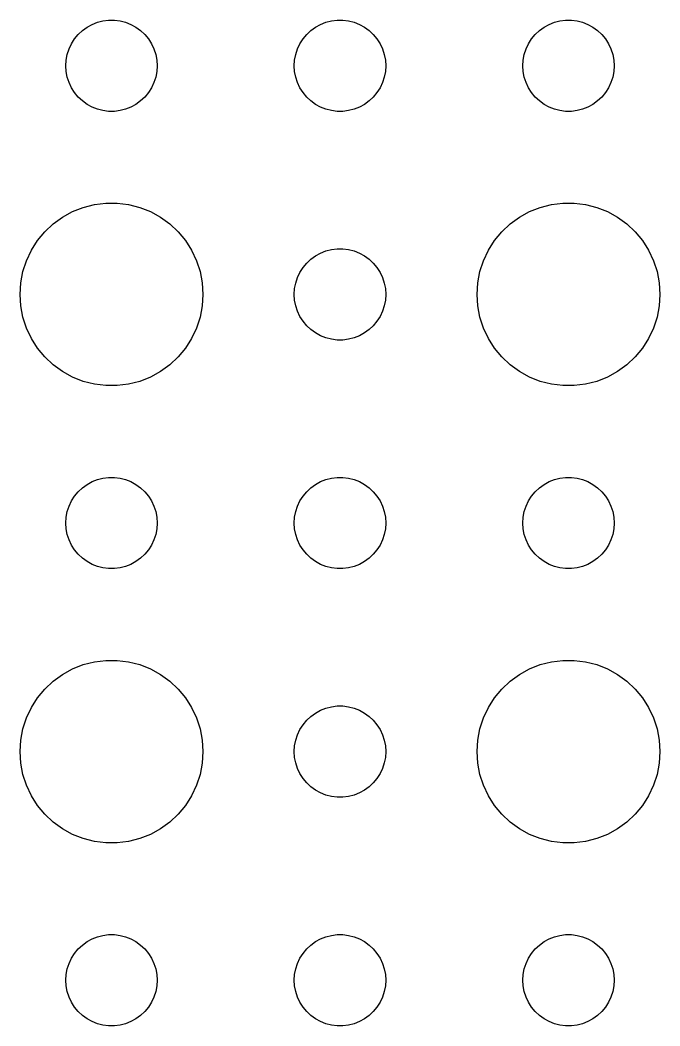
# Model space of a CAD drawing. Header units: metres. Extents: x -157 to 157, y -157 to 157.
# Drawn here: x 12 to 33, y -114 to -81 of the extents above; entities that cross this region are included whole.
import ezdxf

# ---------------------------------------------------------------- set-up
doc = ezdxf.new("R2010")
doc.units = ezdxf.units.M

msp = doc.modelspace()

# ---------------------------------------------------------------- linework, layer by layer
for p, q in [((14.1963, -81.2335), (14.3613, -81.1428)), ((14.3613, -81.1428), (14.5365, -81.0734)), ((14.5365, -81.0734), (14.7189, -81.0266)), ((14.7189, -81.0266), (14.9058, -81.003)), ((14.9058, -81.003), (15.0942, -81.003)), ((15.0942, -81.003), (15.2811, -81.0266)), ((15.2811, -81.0266), (15.4635, -81.0734)), ((15.4635, -81.0734), (15.6387, -81.1428)), ((15.6387, -81.1428), (15.8037, -81.2335)), ((21.6963, -81.2335), (21.8613, -81.1428)), ((21.8613, -81.1428), (22.0365, -81.0734)), ((22.0365, -81.0734), (22.2189, -81.0266)), ((22.2189, -81.0266), (22.4058, -81.003)), ((22.4058, -81.003), (22.5942, -81.003)), ((22.5942, -81.003), (22.7811, -81.0266)), ((22.7811, -81.0266), (22.9635, -81.0734)), ((22.9635, -81.0734), (23.1387, -81.1428)), ((23.1387, -81.1428), (23.3037, -81.2335)), ((29.1963, -81.2335), (29.3613, -81.1428)), ((29.3613, -81.1428), (29.5365, -81.0734)), ((29.5365, -81.0734), (29.7189, -81.0266)), ((29.7189, -81.0266), (29.9058, -81.003)), ((29.9058, -81.003), (30.0942, -81.003)), ((30.0942, -81.003), (30.2811, -81.0266)), ((30.2811, -81.0266), (30.4635, -81.0734)), ((30.4635, -81.0734), (30.6387, -81.1428)), ((30.6387, -81.1428), (30.8037, -81.2335)), ((13.7865, -81.6183), (13.9065, -81.4732)), ((13.9065, -81.4732), (14.0439, -81.3442)), ((14.0439, -81.3442), (14.1963, -81.2335)), ((15.8037, -81.2335), (15.9561, -81.3442)), ((15.9561, -81.3442), (16.0934, -81.4732)), ((16.0934, -81.4732), (16.2135, -81.6183)), ((21.2865, -81.6183), (21.4065, -81.4732)), ((21.4065, -81.4732), (21.5439, -81.3442)), ((21.5439, -81.3442), (21.6963, -81.2335)), ((23.3037, -81.2335), (23.4561, -81.3442)), ((23.4561, -81.3442), (23.5934, -81.4732)), ((23.5934, -81.4732), (23.7135, -81.6183)), ((28.7865, -81.6183), (28.9065, -81.4732)), ((28.9065, -81.4732), (29.0439, -81.3442)), ((29.0439, -81.3442), (29.1963, -81.2335)), ((30.8037, -81.2335), (30.9561, -81.3442)), ((30.9561, -81.3442), (31.0934, -81.4732)), ((31.0934, -81.4732), (31.2135, -81.6183)), ((13.6053, -81.9478), (13.6855, -81.7774)), ((13.6855, -81.7774), (13.7865, -81.6183)), ((16.2135, -81.6183), (16.3145, -81.7774)), ((16.3145, -81.7774), (16.3947, -81.9478)), ((21.1053, -81.9478), (21.1855, -81.7774)), ((21.1855, -81.7774), (21.2865, -81.6183)), ((23.7135, -81.6183), (23.8145, -81.7774)), ((23.8145, -81.7774), (23.8947, -81.9478)), ((28.6053, -81.9478), (28.6855, -81.7774)), ((28.6855, -81.7774), (28.7865, -81.6183)), ((31.2135, -81.6183), (31.3145, -81.7774)), ((31.3145, -81.7774), (31.3947, -81.9478)), ((13.5118, -82.312), (13.5471, -82.127)), ((13.5471, -82.127), (13.6053, -81.9478)), ((16.3947, -81.9478), (16.4529, -82.127)), ((16.4529, -82.127), (16.4882, -82.312)), ((21.0118, -82.312), (21.0471, -82.127)), ((21.0471, -82.127), (21.1053, -81.9478)), ((23.8947, -81.9478), (23.9529, -82.127)), ((23.9529, -82.127), (23.9882, -82.312)), ((28.5118, -82.312), (28.5471, -82.127)), ((28.5471, -82.127), (28.6053, -81.9478)), ((31.3947, -81.9478), (31.4529, -82.127)), ((31.4529, -82.127), (31.4882, -82.312)), ((13.5, -82.5), (13.5118, -82.312)), ((16.4882, -82.312), (16.5, -82.5)), ((21, -82.5), (21.0118, -82.312)), ((23.9882, -82.312), (24, -82.5)), ((28.5, -82.5), (28.5118, -82.312)), ((31.4882, -82.312), (31.5, -82.5)), ((13.5118, -82.688), (13.5, -82.5)), ((13.5471, -82.873), (13.5118, -82.688)), ((16.4882, -82.688), (16.4529, -82.873)), ((16.5, -82.5), (16.4882, -82.688)), ((21.0118, -82.688), (21, -82.5)), ((21.0471, -82.873), (21.0118, -82.688)), ((23.9882, -82.688), (23.9529, -82.873)), ((24, -82.5), (23.9882, -82.688)), ((28.5118, -82.688), (28.5, -82.5)), ((28.5471, -82.873), (28.5118, -82.688)), ((31.4882, -82.688), (31.4529, -82.873)), ((31.5, -82.5), (31.4882, -82.688)), ((13.6053, -83.0522), (13.5471, -82.873)), ((13.6855, -83.2226), (13.6053, -83.0522)), ((16.3947, -83.0522), (16.3145, -83.2226)), ((16.4529, -82.873), (16.3947, -83.0522)), ((21.1053, -83.0522), (21.0471, -82.873)), ((21.1855, -83.2226), (21.1053, -83.0522)), ((23.8947, -83.0522), (23.8145, -83.2226)), ((23.9529, -82.873), (23.8947, -83.0522)), ((28.6053, -83.0522), (28.5471, -82.873)), ((28.6855, -83.2226), (28.6053, -83.0522)), ((31.3947, -83.0522), (31.3145, -83.2226)), ((31.4529, -82.873), (31.3947, -83.0522)), ((13.7865, -83.3817), (13.6855, -83.2226)), ((13.9065, -83.5268), (13.7865, -83.3817)), ((16.2135, -83.3817), (16.0934, -83.5268)), ((16.3145, -83.2226), (16.2135, -83.3817)), ((21.2865, -83.3817), (21.1855, -83.2226)), ((21.4065, -83.5268), (21.2865, -83.3817)), ((23.7135, -83.3817), (23.5934, -83.5268)), ((23.8145, -83.2226), (23.7135, -83.3817)), ((28.7865, -83.3817), (28.6855, -83.2226)), ((28.9065, -83.5268), (28.7865, -83.3817)), ((31.2135, -83.3817), (31.0934, -83.5268)), ((31.3145, -83.2226), (31.2135, -83.3817)), ((14.0439, -83.6558), (13.9065, -83.5268)), ((14.1963, -83.7665), (14.0439, -83.6558)), ((14.3613, -83.8572), (14.1963, -83.7665)), ((15.8037, -83.7665), (15.6387, -83.8572)), ((15.9561, -83.6558), (15.8037, -83.7665)), ((16.0934, -83.5268), (15.9561, -83.6558)), ((21.5439, -83.6558), (21.4065, -83.5268)), ((21.6963, -83.7665), (21.5439, -83.6558)), ((21.8613, -83.8572), (21.6963, -83.7665)), ((23.3037, -83.7665), (23.1387, -83.8572)), ((23.4561, -83.6558), (23.3037, -83.7665)), ((23.5934, -83.5268), (23.4561, -83.6558)), ((29.0439, -83.6558), (28.9065, -83.5268)), ((29.1963, -83.7665), (29.0439, -83.6558)), ((29.3613, -83.8572), (29.1963, -83.7665)), ((30.8037, -83.7665), (30.6387, -83.8572)), ((30.9561, -83.6558), (30.8037, -83.7665)), ((31.0934, -83.5268), (30.9561, -83.6558)), ((14.5365, -83.9266), (14.3613, -83.8572)), ((14.7189, -83.9734), (14.5365, -83.9266)), ((14.9058, -83.997), (14.7189, -83.9734)), ((15.0942, -83.997), (14.9058, -83.997)), ((15.2811, -83.9734), (15.0942, -83.997)), ((15.4635, -83.9266), (15.2811, -83.9734)), ((15.6387, -83.8572), (15.4635, -83.9266)), ((22.0365, -83.9266), (21.8613, -83.8572)), ((22.2189, -83.9734), (22.0365, -83.9266)), ((22.4058, -83.997), (22.2189, -83.9734)), ((22.5942, -83.997), (22.4058, -83.997)), ((22.7811, -83.9734), (22.5942, -83.997)), ((22.9635, -83.9266), (22.7811, -83.9734)), ((23.1387, -83.8572), (22.9635, -83.9266)), ((29.5365, -83.9266), (29.3613, -83.8572)), ((29.7189, -83.9734), (29.5365, -83.9266)), ((29.9058, -83.997), (29.7189, -83.9734)), ((30.0942, -83.997), (29.9058, -83.997)), ((30.2811, -83.9734), (30.0942, -83.997)), ((30.4635, -83.9266), (30.2811, -83.9734)), ((30.6387, -83.8572), (30.4635, -83.9266)), ((14.0729, -87.1468), (14.4379, -87.0531)), ((14.4379, -87.0531), (14.8116, -87.0059)), ((14.8116, -87.0059), (15.1884, -87.0059)), ((15.1884, -87.0059), (15.5621, -87.0531)), ((15.5621, -87.0531), (15.927, -87.1468)), ((29.0729, -87.1468), (29.4379, -87.0531)), ((29.4379, -87.0531), (29.8116, -87.0059)), ((29.8116, -87.0059), (30.1884, -87.0059)), ((30.1884, -87.0059), (30.5621, -87.0531)), ((30.5621, -87.0531), (30.927, -87.1468)), ((13.3925, -87.467), (13.7227, -87.2855)), ((13.7227, -87.2855), (14.0729, -87.1468)), ((15.927, -87.1468), (16.2773, -87.2855)), ((16.2773, -87.2855), (16.6075, -87.467)), ((28.3925, -87.467), (28.7227, -87.2855)), ((28.7227, -87.2855), (29.0729, -87.1468)), ((30.927, -87.1468), (31.2773, -87.2855)), ((31.2773, -87.2855), (31.6075, -87.467)), ((12.8131, -87.9464), (13.0877, -87.6885)), ((13.0877, -87.6885), (13.3925, -87.467)), ((16.6075, -87.467), (16.9123, -87.6885)), ((16.9123, -87.6885), (17.1869, -87.9464)), ((27.8131, -87.9464), (28.0877, -87.6885)), ((28.0877, -87.6885), (28.3925, -87.467)), ((31.6075, -87.467), (31.9123, -87.6885)), ((31.9123, -87.6885), (32.1869, -87.9464)), ((12.5729, -88.2366), (12.8131, -87.9464)), ((17.1869, -87.9464), (17.427, -88.2366)), ((27.5729, -88.2366), (27.8131, -87.9464)), ((32.1869, -87.9464), (32.427, -88.2366)), ((12.3711, -88.5547), (12.5729, -88.2366)), ((17.427, -88.2366), (17.6289, -88.5547)), ((27.3711, -88.5547), (27.5729, -88.2366)), ((32.427, -88.2366), (32.6289, -88.5547)), ((12.2107, -88.8956), (12.3711, -88.5547)), ((17.6289, -88.5547), (17.7893, -88.8956)), ((21.5439, -88.8442), (21.6963, -88.7335)), ((21.6963, -88.7335), (21.8613, -88.6428)), ((21.8613, -88.6428), (22.0365, -88.5734)), ((22.0365, -88.5734), (22.2189, -88.5266)), ((22.2189, -88.5266), (22.4058, -88.503)), ((22.4058, -88.503), (22.5942, -88.503)), ((22.5942, -88.503), (22.7811, -88.5266)), ((22.7811, -88.5266), (22.9635, -88.5734)), ((22.9635, -88.5734), (23.1387, -88.6428)), ((23.1387, -88.6428), (23.3037, -88.7335)), ((23.3037, -88.7335), (23.4561, -88.8442)), ((27.2107, -88.8956), (27.3711, -88.5547)), ((32.6289, -88.5547), (32.7893, -88.8956)), ((12.0942, -89.2539), (12.2107, -88.8956)), ((17.7893, -88.8956), (17.9057, -89.2539)), ((21.2865, -89.1183), (21.4065, -88.9732)), ((21.4065, -88.9732), (21.5439, -88.8442)), ((23.4561, -88.8442), (23.5934, -88.9732)), ((23.5934, -88.9732), (23.7135, -89.1183)), ((27.0942, -89.2539), (27.2107, -88.8956)), ((32.7893, -88.8956), (32.9057, -89.2539)), ((12.0237, -89.624), (12.0942, -89.2539)), ((17.9057, -89.2539), (17.9763, -89.624)), ((21.1053, -89.4478), (21.1855, -89.2774)), ((21.1855, -89.2774), (21.2865, -89.1183)), ((23.7135, -89.1183), (23.8145, -89.2774)), ((23.8145, -89.2774), (23.8947, -89.4478)), ((27.0237, -89.624), (27.0942, -89.2539)), ((32.9057, -89.2539), (32.9763, -89.624)), ((12, -90), (12.0237, -89.624)), ((17.9763, -89.624), (18, -90)), ((21.0118, -89.812), (21.0471, -89.627)), ((21.0471, -89.627), (21.1053, -89.4478)), ((23.8947, -89.4478), (23.9529, -89.627)), ((23.9529, -89.627), (23.9882, -89.812)), ((27, -90), (27.0237, -89.624)), ((32.9763, -89.624), (33, -90)), ((12.0237, -90.376), (12, -90)), ((18, -90), (17.9763, -90.376)), ((21, -90), (21.0118, -89.812)), ((21.0118, -90.188), (21, -90)), ((23.9882, -89.812), (24, -90)), ((24, -90), (23.9882, -90.188)), ((27.0237, -90.376), (27, -90)), ((33, -90), (32.9763, -90.376)), ((12.0942, -90.7461), (12.0237, -90.376)), ((17.9763, -90.376), (17.9057, -90.7461)), ((21.0471, -90.373), (21.0118, -90.188)), ((21.1053, -90.5522), (21.0471, -90.373)), ((23.9529, -90.373), (23.8947, -90.5522)), ((23.9882, -90.188), (23.9529, -90.373)), ((27.0942, -90.7461), (27.0237, -90.376)), ((32.9763, -90.376), (32.9057, -90.7461)), ((21.1855, -90.7226), (21.1053, -90.5522)), ((21.2865, -90.8817), (21.1855, -90.7226)), ((23.8145, -90.7226), (23.7135, -90.8817)), ((23.8947, -90.5522), (23.8145, -90.7226)), ((12.2107, -91.1044), (12.0942, -90.7461)), ((17.9057, -90.7461), (17.7893, -91.1044)), ((21.4065, -91.0268), (21.2865, -90.8817)), ((21.5439, -91.1558), (21.4065, -91.0268)), ((23.5934, -91.0268), (23.4561, -91.1558)), ((23.7135, -90.8817), (23.5934, -91.0268)), ((27.2107, -91.1044), (27.0942, -90.7461)), ((32.9057, -90.7461), (32.7893, -91.1044)), ((12.3711, -91.4453), (12.2107, -91.1044)), ((17.7893, -91.1044), (17.6289, -91.4453)), ((21.6963, -91.2665), (21.5439, -91.1558)), ((21.8613, -91.3572), (21.6963, -91.2665)), ((22.0365, -91.4266), (21.8613, -91.3572)), ((23.1387, -91.3572), (22.9635, -91.4266)), ((23.3037, -91.2665), (23.1387, -91.3572)), ((23.4561, -91.1558), (23.3037, -91.2665)), ((27.3711, -91.4453), (27.2107, -91.1044)), ((32.7893, -91.1044), (32.6289, -91.4453)), ((12.5729, -91.7634), (12.3711, -91.4453)), ((17.6289, -91.4453), (17.427, -91.7634)), ((22.2189, -91.4734), (22.0365, -91.4266)), ((22.4058, -91.497), (22.2189, -91.4734)), ((22.5942, -91.497), (22.4058, -91.497)), ((22.7811, -91.4734), (22.5942, -91.497)), ((22.9635, -91.4266), (22.7811, -91.4734)), ((27.5729, -91.7634), (27.3711, -91.4453)), ((32.6289, -91.4453), (32.427, -91.7634)), ((12.8131, -92.0536), (12.5729, -91.7634)), ((17.427, -91.7634), (17.1869, -92.0536)), ((27.8131, -92.0536), (27.5729, -91.7634)), ((32.427, -91.7634), (32.1869, -92.0536)), ((13.0877, -92.3115), (12.8131, -92.0536)), ((13.3925, -92.533), (13.0877, -92.3115)), ((16.9123, -92.3115), (16.6075, -92.533)), ((17.1869, -92.0536), (16.9123, -92.3115)), ((28.0877, -92.3115), (27.8131, -92.0536)), ((28.3925, -92.533), (28.0877, -92.3115)), ((31.9123, -92.3115), (31.6075, -92.533)), ((32.1869, -92.0536), (31.9123, -92.3115)), ((13.7227, -92.7145), (13.3925, -92.533)), ((16.6075, -92.533), (16.2773, -92.7145)), ((28.7227, -92.7145), (28.3925, -92.533)), ((31.6075, -92.533), (31.2773, -92.7145)), ((14.0729, -92.8532), (13.7227, -92.7145)), ((14.4379, -92.9469), (14.0729, -92.8532)), ((14.8116, -92.9941), (14.4379, -92.9469)), ((15.1884, -92.9941), (14.8116, -92.9941)), ((15.5621, -92.9469), (15.1884, -92.9941)), ((15.927, -92.8532), (15.5621, -92.9469)), ((16.2773, -92.7145), (15.927, -92.8532)), ((29.0729, -92.8532), (28.7227, -92.7145)), ((29.4379, -92.9469), (29.0729, -92.8532)), ((29.8116, -92.9941), (29.4379, -92.9469)), ((30.1884, -92.9941), (29.8116, -92.9941)), ((30.5621, -92.9469), (30.1884, -92.9941)), ((30.927, -92.8532), (30.5621, -92.9469)), ((31.2773, -92.7145), (30.927, -92.8532)), ((14.7189, -96.0266), (14.9058, -96.003)), ((14.9058, -96.003), (15.0942, -96.003)), ((15.0942, -96.003), (15.2811, -96.0266)), ((22.2189, -96.0266), (22.4058, -96.003)), ((22.4058, -96.003), (22.5942, -96.003)), ((22.5942, -96.003), (22.7811, -96.0266)), ((29.7189, -96.0266), (29.9058, -96.003)), ((29.9058, -96.003), (30.0942, -96.003)), ((30.0942, -96.003), (30.2811, -96.0266)), ((14.0439, -96.3442), (14.1963, -96.2335)), ((14.1963, -96.2335), (14.3613, -96.1428)), ((14.3613, -96.1428), (14.5365, -96.0734)), ((14.5365, -96.0734), (14.7189, -96.0266)), ((15.2811, -96.0266), (15.4635, -96.0734)), ((15.4635, -96.0734), (15.6387, -96.1428)), ((15.6387, -96.1428), (15.8037, -96.2335)), ((15.8037, -96.2335), (15.9561, -96.3442)), ((21.5439, -96.3442), (21.6963, -96.2335)), ((21.6963, -96.2335), (21.8613, -96.1428)), ((21.8613, -96.1428), (22.0365, -96.0734)), ((22.0365, -96.0734), (22.2189, -96.0266)), ((22.7811, -96.0266), (22.9635, -96.0734)), ((22.9635, -96.0734), (23.1387, -96.1428)), ((23.1387, -96.1428), (23.3037, -96.2335)), ((23.3037, -96.2335), (23.4561, -96.3442)), ((29.0439, -96.3442), (29.1963, -96.2335)), ((29.1963, -96.2335), (29.3613, -96.1428)), ((29.3613, -96.1428), (29.5365, -96.0734)), ((29.5365, -96.0734), (29.7189, -96.0266)), ((30.2811, -96.0266), (30.4635, -96.0734)), ((30.4635, -96.0734), (30.6387, -96.1428)), ((30.6387, -96.1428), (30.8037, -96.2335)), ((30.8037, -96.2335), (30.9561, -96.3442)), ((13.6855, -96.7774), (13.7865, -96.6183)), ((13.7865, -96.6183), (13.9065, -96.4732)), ((13.9065, -96.4732), (14.0439, -96.3442)), ((15.9561, -96.3442), (16.0934, -96.4732)), ((16.0934, -96.4732), (16.2135, -96.6183)), ((16.2135, -96.6183), (16.3145, -96.7774)), ((21.1855, -96.7774), (21.2865, -96.6183)), ((21.2865, -96.6183), (21.4065, -96.4732)), ((21.4065, -96.4732), (21.5439, -96.3442)), ((23.4561, -96.3442), (23.5934, -96.4732)), ((23.5934, -96.4732), (23.7135, -96.6183)), ((23.7135, -96.6183), (23.8145, -96.7774)), ((28.6855, -96.7774), (28.7865, -96.6183)), ((28.7865, -96.6183), (28.9065, -96.4732)), ((28.9065, -96.4732), (29.0439, -96.3442)), ((30.9561, -96.3442), (31.0934, -96.4732)), ((31.0934, -96.4732), (31.2135, -96.6183)), ((31.2135, -96.6183), (31.3145, -96.7774)), ((13.5471, -97.127), (13.6053, -96.9478)), ((13.6053, -96.9478), (13.6855, -96.7774)), ((16.3145, -96.7774), (16.3947, -96.9478)), ((16.3947, -96.9478), (16.4529, -97.127)), ((21.0471, -97.127), (21.1053, -96.9478)), ((21.1053, -96.9478), (21.1855, -96.7774)), ((23.8145, -96.7774), (23.8947, -96.9478)), ((23.8947, -96.9478), (23.9529, -97.127)), ((28.5471, -97.127), (28.6053, -96.9478)), ((28.6053, -96.9478), (28.6855, -96.7774)), ((31.3145, -96.7774), (31.3947, -96.9478)), ((31.3947, -96.9478), (31.4529, -97.127)), ((13.5, -97.5), (13.5118, -97.312)), ((13.5118, -97.312), (13.5471, -97.127)), ((16.4529, -97.127), (16.4882, -97.312)), ((16.4882, -97.312), (16.5, -97.5)), ((21, -97.5), (21.0118, -97.312)), ((21.0118, -97.312), (21.0471, -97.127)), ((23.9529, -97.127), (23.9882, -97.312)), ((23.9882, -97.312), (24, -97.5)), ((28.5, -97.5), (28.5118, -97.312)), ((28.5118, -97.312), (28.5471, -97.127)), ((31.4529, -97.127), (31.4882, -97.312)), ((31.4882, -97.312), (31.5, -97.5)), ((13.5118, -97.688), (13.5, -97.5)), ((16.5, -97.5), (16.4882, -97.688)), ((21.0118, -97.688), (21, -97.5)), ((24, -97.5), (23.9882, -97.688)), ((28.5118, -97.688), (28.5, -97.5)), ((31.5, -97.5), (31.4882, -97.688)), ((13.5471, -97.873), (13.5118, -97.688)), ((13.6053, -98.0522), (13.5471, -97.873)), ((16.4529, -97.873), (16.3947, -98.0522)), ((16.4882, -97.688), (16.4529, -97.873)), ((21.0471, -97.873), (21.0118, -97.688)), ((21.1053, -98.0522), (21.0471, -97.873)), ((23.9529, -97.873), (23.8947, -98.0522)), ((23.9882, -97.688), (23.9529, -97.873)), ((28.5471, -97.873), (28.5118, -97.688)), ((28.6053, -98.0522), (28.5471, -97.873)), ((31.4529, -97.873), (31.3947, -98.0522)), ((31.4882, -97.688), (31.4529, -97.873)), ((13.6855, -98.2226), (13.6053, -98.0522)), ((13.7865, -98.3817), (13.6855, -98.2226)), ((16.3145, -98.2226), (16.2135, -98.3817)), ((16.3947, -98.0522), (16.3145, -98.2226)), ((21.1855, -98.2226), (21.1053, -98.0522)), ((21.2865, -98.3817), (21.1855, -98.2226)), ((23.8145, -98.2226), (23.7135, -98.3817)), ((23.8947, -98.0522), (23.8145, -98.2226)), ((28.6855, -98.2226), (28.6053, -98.0522)), ((28.7865, -98.3817), (28.6855, -98.2226)), ((31.3145, -98.2226), (31.2135, -98.3817)), ((31.3947, -98.0522), (31.3145, -98.2226)), ((13.9065, -98.5268), (13.7865, -98.3817)), ((14.0439, -98.6558), (13.9065, -98.5268)), ((16.0934, -98.5268), (15.9561, -98.6558)), ((16.2135, -98.3817), (16.0934, -98.5268)), ((21.4065, -98.5268), (21.2865, -98.3817)), ((21.5439, -98.6558), (21.4065, -98.5268)), ((23.5934, -98.5268), (23.4561, -98.6558)), ((23.7135, -98.3817), (23.5934, -98.5268)), ((28.9065, -98.5268), (28.7865, -98.3817)), ((29.0439, -98.6558), (28.9065, -98.5268)), ((31.0934, -98.5268), (30.9561, -98.6558)), ((31.2135, -98.3817), (31.0934, -98.5268)), ((14.1963, -98.7665), (14.0439, -98.6558)), ((14.3613, -98.8572), (14.1963, -98.7665)), ((14.5365, -98.9266), (14.3613, -98.8572)), ((14.7189, -98.9734), (14.5365, -98.9266)), ((14.9058, -98.997), (14.7189, -98.9734)), ((15.2811, -98.9734), (15.0942, -98.997)), ((15.4635, -98.9266), (15.2811, -98.9734)), ((15.6387, -98.8572), (15.4635, -98.9266)), ((15.8037, -98.7665), (15.6387, -98.8572)), ((15.9561, -98.6558), (15.8037, -98.7665)), ((21.6963, -98.7665), (21.5439, -98.6558)), ((21.8613, -98.8572), (21.6963, -98.7665)), ((22.0365, -98.9266), (21.8613, -98.8572)), ((22.2189, -98.9734), (22.0365, -98.9266)), ((22.4058, -98.997), (22.2189, -98.9734)), ((22.7811, -98.9734), (22.5942, -98.997)), ((22.9635, -98.9266), (22.7811, -98.9734)), ((23.1387, -98.8572), (22.9635, -98.9266)), ((23.3037, -98.7665), (23.1387, -98.8572)), ((23.4561, -98.6558), (23.3037, -98.7665)), ((29.1963, -98.7665), (29.0439, -98.6558)), ((29.3613, -98.8572), (29.1963, -98.7665)), ((29.5365, -98.9266), (29.3613, -98.8572)), ((29.7189, -98.9734), (29.5365, -98.9266)), ((29.9058, -98.997), (29.7189, -98.9734)), ((30.2811, -98.9734), (30.0942, -98.997)), ((30.4635, -98.9266), (30.2811, -98.9734)), ((30.6387, -98.8572), (30.4635, -98.9266)), ((30.8037, -98.7665), (30.6387, -98.8572)), ((30.9561, -98.6558), (30.8037, -98.7665)), ((15.0942, -98.997), (14.9058, -98.997)), ((22.5942, -98.997), (22.4058, -98.997)), ((30.0942, -98.997), (29.9058, -98.997)), ((13.7227, -102.286), (14.0729, -102.147)), ((14.0729, -102.147), (14.4379, -102.053)), ((14.4379, -102.053), (14.8116, -102.006)), ((14.8116, -102.006), (15.1884, -102.006)), ((15.1884, -102.006), (15.5621, -102.053)), ((15.5621, -102.053), (15.927, -102.147)), ((15.927, -102.147), (16.2773, -102.286)), ((28.7227, -102.286), (29.0729, -102.147)), ((29.0729, -102.147), (29.4379, -102.053)), ((29.4379, -102.053), (29.8116, -102.006)), ((29.8116, -102.006), (30.1884, -102.006)), ((30.1884, -102.006), (30.5621, -102.053)), ((30.5621, -102.053), (30.927, -102.147)), ((30.927, -102.147), (31.2773, -102.286)), ((13.0877, -102.688), (13.3925, -102.467)), ((13.3925, -102.467), (13.7227, -102.286)), ((16.2773, -102.286), (16.6075, -102.467)), ((16.6075, -102.467), (16.9123, -102.688)), ((28.0877, -102.688), (28.3925, -102.467)), ((28.3925, -102.467), (28.7227, -102.286)), ((31.2773, -102.286), (31.6075, -102.467)), ((31.6075, -102.467), (31.9123, -102.688)), ((12.8131, -102.946), (13.0877, -102.688)), ((16.9123, -102.688), (17.1869, -102.946)), ((27.8131, -102.946), (28.0877, -102.688)), ((31.9123, -102.688), (32.1869, -102.946)), ((12.3711, -103.555), (12.5729, -103.237)), ((12.5729, -103.237), (12.8131, -102.946)), ((17.1869, -102.946), (17.427, -103.237)), ((17.427, -103.237), (17.6289, -103.555)), ((27.3711, -103.555), (27.5729, -103.237)), ((27.5729, -103.237), (27.8131, -102.946)), ((32.1869, -102.946), (32.427, -103.237)), ((32.427, -103.237), (32.6289, -103.555)), ((12.2107, -103.896), (12.3711, -103.555)), ((17.6289, -103.555), (17.7893, -103.896)), ((21.8613, -103.643), (22.0365, -103.573)), ((22.0365, -103.573), (22.2189, -103.527)), ((22.2189, -103.527), (22.4058, -103.503)), ((22.4058, -103.503), (22.5942, -103.503)), ((22.5942, -103.503), (22.7811, -103.527)), ((22.7811, -103.527), (22.9635, -103.573)), ((22.9635, -103.573), (23.1387, -103.643)), ((27.2107, -103.896), (27.3711, -103.555)), ((32.6289, -103.555), (32.7893, -103.896)), ((12.0942, -104.254), (12.2107, -103.896)), ((17.7893, -103.896), (17.9057, -104.254)), ((21.4065, -103.973), (21.5439, -103.844)), ((21.5439, -103.844), (21.6963, -103.734)), ((21.6963, -103.734), (21.8613, -103.643)), ((23.1387, -103.643), (23.3037, -103.734)), ((23.3037, -103.734), (23.4561, -103.844)), ((23.4561, -103.844), (23.5934, -103.973)), ((27.0942, -104.254), (27.2107, -103.896)), ((32.7893, -103.896), (32.9057, -104.254)), ((12.0237, -104.624), (12.0942, -104.254)), ((17.9057, -104.254), (17.9763, -104.624)), ((21.1855, -104.277), (21.2865, -104.118)), ((21.2865, -104.118), (21.4065, -103.973)), ((23.5934, -103.973), (23.7135, -104.118)), ((23.7135, -104.118), (23.8145, -104.277)), ((27.0237, -104.624), (27.0942, -104.254)), ((32.9057, -104.254), (32.9763, -104.624)), ((21.0471, -104.627), (21.1053, -104.448)), ((21.1053, -104.448), (21.1855, -104.277)), ((23.8145, -104.277), (23.8947, -104.448)), ((23.8947, -104.448), (23.9529, -104.627)), ((12, -105), (12.0237, -104.624)), ((17.9763, -104.624), (18, -105)), ((21, -105), (21.0118, -104.812)), ((21.0118, -104.812), (21.0471, -104.627)), ((23.9529, -104.627), (23.9882, -104.812)), ((23.9882, -104.812), (24, -105)), ((27, -105), (27.0237, -104.624)), ((32.9763, -104.624), (33, -105)), ((12.0237, -105.376), (12, -105)), ((18, -105), (17.9763, -105.376)), ((21.0118, -105.188), (21, -105)), ((21.0471, -105.373), (21.0118, -105.188)), ((23.9882, -105.188), (23.9529, -105.373)), ((24, -105), (23.9882, -105.188)), ((27.0237, -105.376), (27, -105)), ((33, -105), (32.9763, -105.376)), ((12.0942, -105.746), (12.0237, -105.376)), ((17.9763, -105.376), (17.9057, -105.746)), ((21.1053, -105.552), (21.0471, -105.373)), ((21.1855, -105.723), (21.1053, -105.552)), ((23.8947, -105.552), (23.8145, -105.723)), ((23.9529, -105.373), (23.8947, -105.552)), ((27.0942, -105.746), (27.0237, -105.376)), ((32.9763, -105.376), (32.9057, -105.746)), ((12.2107, -106.104), (12.0942, -105.746)), ((17.9057, -105.746), (17.7893, -106.104)), ((21.2865, -105.882), (21.1855, -105.723)), ((21.4065, -106.027), (21.2865, -105.882)), ((23.7135, -105.882), (23.5934, -106.027)), ((23.8145, -105.723), (23.7135, -105.882)), ((27.2107, -106.104), (27.0942, -105.746)), ((32.9057, -105.746), (32.7893, -106.104)), ((12.3711, -106.445), (12.2107, -106.104)), ((17.7893, -106.104), (17.6289, -106.445)), ((21.5439, -106.156), (21.4065, -106.027)), ((21.6963, -106.266), (21.5439, -106.156)), ((23.4561, -106.156), (23.3037, -106.266)), ((23.5934, -106.027), (23.4561, -106.156)), ((27.3711, -106.445), (27.2107, -106.104)), ((32.7893, -106.104), (32.6289, -106.445)), ((12.5729, -106.763), (12.3711, -106.445)), ((17.6289, -106.445), (17.427, -106.763)), ((21.8613, -106.357), (21.6963, -106.266)), ((22.0365, -106.427), (21.8613, -106.357)), ((22.2189, -106.473), (22.0365, -106.427)), ((22.4058, -106.497), (22.2189, -106.473)), ((22.5942, -106.497), (22.4058, -106.497)), ((22.7811, -106.473), (22.5942, -106.497)), ((22.9635, -106.427), (22.7811, -106.473)), ((23.1387, -106.357), (22.9635, -106.427)), ((23.3037, -106.266), (23.1387, -106.357)), ((27.5729, -106.763), (27.3711, -106.445)), ((32.6289, -106.445), (32.427, -106.763)), ((12.8131, -107.054), (12.5729, -106.763)), ((17.427, -106.763), (17.1869, -107.054)), ((27.8131, -107.054), (27.5729, -106.763)), ((32.427, -106.763), (32.1869, -107.054)), ((13.0877, -107.312), (12.8131, -107.054)), ((17.1869, -107.054), (16.9123, -107.312)), ((28.0877, -107.312), (27.8131, -107.054)), ((32.1869, -107.054), (31.9123, -107.312)), ((13.3925, -107.533), (13.0877, -107.312)), ((13.7227, -107.714), (13.3925, -107.533)), ((16.6075, -107.533), (16.2773, -107.714)), ((16.9123, -107.312), (16.6075, -107.533)), ((28.3925, -107.533), (28.0877, -107.312)), ((28.7227, -107.714), (28.3925, -107.533)), ((31.6075, -107.533), (31.2773, -107.714)), ((31.9123, -107.312), (31.6075, -107.533)), ((14.0729, -107.853), (13.7227, -107.714)), ((14.4379, -107.947), (14.0729, -107.853)), ((15.927, -107.853), (15.5621, -107.947)), ((16.2773, -107.714), (15.927, -107.853)), ((29.0729, -107.853), (28.7227, -107.714)), ((29.4379, -107.947), (29.0729, -107.853)), ((30.927, -107.853), (30.5621, -107.947)), ((31.2773, -107.714), (30.927, -107.853)), ((14.8116, -107.994), (14.4379, -107.947)), ((15.1884, -107.994), (14.8116, -107.994)), ((15.5621, -107.947), (15.1884, -107.994)), ((29.8116, -107.994), (29.4379, -107.947)), ((30.1884, -107.994), (29.8116, -107.994)), ((30.5621, -107.947), (30.1884, -107.994)), ((14.1963, -111.234), (14.3613, -111.143)), ((14.3613, -111.143), (14.5365, -111.073)), ((14.5365, -111.073), (14.7189, -111.027)), ((14.7189, -111.027), (14.9058, -111.003)), ((14.9058, -111.003), (15.0942, -111.003)), ((15.0942, -111.003), (15.2811, -111.027)), ((15.2811, -111.027), (15.4635, -111.073)), ((15.4635, -111.073), (15.6387, -111.143)), ((15.6387, -111.143), (15.8037, -111.234)), ((21.6963, -111.234), (21.8613, -111.143)), ((21.8613, -111.143), (22.0365, -111.073)), ((22.0365, -111.073), (22.2189, -111.027)), ((22.2189, -111.027), (22.4058, -111.003)), ((22.4058, -111.003), (22.5942, -111.003)), ((22.5942, -111.003), (22.7811, -111.027)), ((22.7811, -111.027), (22.9635, -111.073)), ((22.9635, -111.073), (23.1387, -111.143)), ((23.1387, -111.143), (23.3037, -111.234)), ((29.1963, -111.234), (29.3613, -111.143)), ((29.3613, -111.143), (29.5365, -111.073)), ((29.5365, -111.073), (29.7189, -111.027)), ((29.7189, -111.027), (29.9058, -111.003)), ((29.9058, -111.003), (30.0942, -111.003)), ((30.0942, -111.003), (30.2811, -111.027)), ((30.2811, -111.027), (30.4635, -111.073)), ((30.4635, -111.073), (30.6387, -111.143)), ((30.6387, -111.143), (30.8037, -111.234)), ((13.7865, -111.618), (13.9065, -111.473)), ((13.9065, -111.473), (14.0439, -111.344)), ((14.0439, -111.344), (14.1963, -111.234)), ((15.8037, -111.234), (15.9561, -111.344)), ((15.9561, -111.344), (16.0934, -111.473)), ((16.0934, -111.473), (16.2135, -111.618)), ((21.2865, -111.618), (21.4065, -111.473)), ((21.4065, -111.473), (21.5439, -111.344)), ((21.5439, -111.344), (21.6963, -111.234)), ((23.3037, -111.234), (23.4561, -111.344)), ((23.4561, -111.344), (23.5934, -111.473)), ((23.5934, -111.473), (23.7135, -111.618)), ((28.7865, -111.618), (28.9065, -111.473)), ((28.9065, -111.473), (29.0439, -111.344)), ((29.0439, -111.344), (29.1963, -111.234)), ((30.8037, -111.234), (30.9561, -111.344)), ((30.9561, -111.344), (31.0934, -111.473)), ((31.0934, -111.473), (31.2135, -111.618)), ((13.6053, -111.948), (13.6855, -111.777)), ((13.6855, -111.777), (13.7865, -111.618)), ((16.2135, -111.618), (16.3145, -111.777)), ((16.3145, -111.777), (16.3947, -111.948)), ((21.1053, -111.948), (21.1855, -111.777)), ((21.1855, -111.777), (21.2865, -111.618)), ((23.7135, -111.618), (23.8145, -111.777)), ((23.8145, -111.777), (23.8947, -111.948)), ((28.6053, -111.948), (28.6855, -111.777)), ((28.6855, -111.777), (28.7865, -111.618)), ((31.2135, -111.618), (31.3145, -111.777)), ((31.3145, -111.777), (31.3947, -111.948)), ((13.5118, -112.312), (13.5471, -112.127)), ((13.5471, -112.127), (13.6053, -111.948)), ((16.3947, -111.948), (16.4529, -112.127)), ((16.4529, -112.127), (16.4882, -112.312)), ((21.0118, -112.312), (21.0471, -112.127)), ((21.0471, -112.127), (21.1053, -111.948)), ((23.8947, -111.948), (23.9529, -112.127)), ((23.9529, -112.127), (23.9882, -112.312)), ((28.5118, -112.312), (28.5471, -112.127)), ((28.5471, -112.127), (28.6053, -111.948)), ((31.3947, -111.948), (31.4529, -112.127)), ((31.4529, -112.127), (31.4882, -112.312)), ((13.5, -112.5), (13.5118, -112.312)), ((13.5118, -112.688), (13.5, -112.5)), ((16.4882, -112.312), (16.5, -112.5)), ((16.5, -112.5), (16.4882, -112.688)), ((21, -112.5), (21.0118, -112.312)), ((21.0118, -112.688), (21, -112.5)), ((23.9882, -112.312), (24, -112.5)), ((24, -112.5), (23.9882, -112.688)), ((28.5, -112.5), (28.5118, -112.312)), ((28.5118, -112.688), (28.5, -112.5)), ((31.4882, -112.312), (31.5, -112.5)), ((31.5, -112.5), (31.4882, -112.688)), ((13.5471, -112.873), (13.5118, -112.688)), ((16.4882, -112.688), (16.4529, -112.873)), ((21.0471, -112.873), (21.0118, -112.688)), ((23.9882, -112.688), (23.9529, -112.873)), ((28.5471, -112.873), (28.5118, -112.688)), ((31.4882, -112.688), (31.4529, -112.873)), ((13.6053, -113.052), (13.5471, -112.873)), ((13.6855, -113.223), (13.6053, -113.052)), ((16.3947, -113.052), (16.3145, -113.223)), ((16.4529, -112.873), (16.3947, -113.052)), ((21.1053, -113.052), (21.0471, -112.873)), ((21.1855, -113.223), (21.1053, -113.052)), ((23.8947, -113.052), (23.8145, -113.223)), ((23.9529, -112.873), (23.8947, -113.052)), ((28.6053, -113.052), (28.5471, -112.873)), ((28.6855, -113.223), (28.6053, -113.052)), ((31.3947, -113.052), (31.3145, -113.223)), ((31.4529, -112.873), (31.3947, -113.052)), ((13.7865, -113.382), (13.6855, -113.223)), ((13.9065, -113.527), (13.7865, -113.382)), ((16.2135, -113.382), (16.0934, -113.527)), ((16.3145, -113.223), (16.2135, -113.382)), ((21.2865, -113.382), (21.1855, -113.223)), ((21.4065, -113.527), (21.2865, -113.382)), ((23.7135, -113.382), (23.5934, -113.527)), ((23.8145, -113.223), (23.7135, -113.382)), ((28.7865, -113.382), (28.6855, -113.223)), ((28.9065, -113.527), (28.7865, -113.382)), ((31.2135, -113.382), (31.0934, -113.527)), ((31.3145, -113.223), (31.2135, -113.382)), ((14.0439, -113.656), (13.9065, -113.527)), ((14.1963, -113.766), (14.0439, -113.656)), ((14.3613, -113.857), (14.1963, -113.766)), ((15.8037, -113.766), (15.6387, -113.857)), ((15.9561, -113.656), (15.8037, -113.766)), ((16.0934, -113.527), (15.9561, -113.656)), ((21.5439, -113.656), (21.4065, -113.527)), ((21.6963, -113.766), (21.5439, -113.656)), ((21.8613, -113.857), (21.6963, -113.766)), ((23.3037, -113.766), (23.1387, -113.857)), ((23.4561, -113.656), (23.3037, -113.766)), ((23.5934, -113.527), (23.4561, -113.656)), ((29.0439, -113.656), (28.9065, -113.527)), ((29.1963, -113.766), (29.0439, -113.656)), ((29.3613, -113.857), (29.1963, -113.766)), ((30.8037, -113.766), (30.6387, -113.857)), ((30.9561, -113.656), (30.8037, -113.766)), ((31.0934, -113.527), (30.9561, -113.656)), ((14.5365, -113.927), (14.3613, -113.857)), ((14.7189, -113.973), (14.5365, -113.927)), ((14.9058, -113.997), (14.7189, -113.973)), ((15.0942, -113.997), (14.9058, -113.997)), ((15.2811, -113.973), (15.0942, -113.997)), ((15.4635, -113.927), (15.2811, -113.973)), ((15.6387, -113.857), (15.4635, -113.927)), ((22.0365, -113.927), (21.8613, -113.857)), ((22.2189, -113.973), (22.0365, -113.927)), ((22.4058, -113.997), (22.2189, -113.973)), ((22.5942, -113.997), (22.4058, -113.997)), ((22.7811, -113.973), (22.5942, -113.997)), ((22.9635, -113.927), (22.7811, -113.973)), ((23.1387, -113.857), (22.9635, -113.927)), ((29.5365, -113.927), (29.3613, -113.857)), ((29.7189, -113.973), (29.5365, -113.927)), ((29.9058, -113.997), (29.7189, -113.973)), ((30.0942, -113.997), (29.9058, -113.997)), ((30.2811, -113.973), (30.0942, -113.997)), ((30.4635, -113.927), (30.2811, -113.973)), ((30.6387, -113.857), (30.4635, -113.927))]:
    msp.add_line(p, q)

doc.saveas('drawing.dxf')
